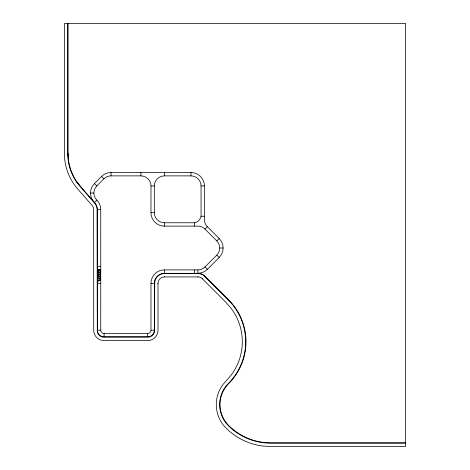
<?xml version="1.0" encoding="UTF-8"?>
<svg xmlns="http://www.w3.org/2000/svg" width="470" height="470" viewBox="0 0 470 470"><rect width="100%" height="100%" fill="white"/><g stroke="black" fill="none" stroke-linecap="round" stroke-linejoin="round"><path stroke-width="0.7" d="M154.413 281.982L154.33 330.187A6.698 6.698 0 0 1 147.633 336.884L104.093 336.884A6.698 6.698 0 0 1 97.396 330.187L97.396 209.614A10.046 10.046 0 0 0 94.452 202.505L80.646 186.766A50.795 50.795 0 0 1 68.044 153.273L68.044 23.5M93.295 201.189A13.395 13.395 0 0 1 94.452 183.559L101.555 176.456A13.395 13.395 0 0 1 111.026 172.531L191.008 172.531A13.395 13.395 0 0 1 204.403 185.926L204.403 219.59A10.046 10.046 0 0 0 207.346 226.693L219.184 238.537A13.395 13.395 0 0 1 219.184 257.484L207.346 269.328A13.395 13.395 0 0 1 197.87 273.246L197.87 269.897A10.046 10.046 0 0 0 204.979 266.954L216.817 255.116A10.046 10.046 0 0 0 216.817 240.904L204.979 229.066A10.046 10.046 0 0 0 197.87 226.123L164.377 226.123A13.395 13.395 0 0 1 150.982 212.722L150.982 185.926A10.046 10.046 0 0 0 140.935 175.88L111.026 175.88A10.046 10.046 0 0 0 103.923 178.823L96.82 185.926A10.046 10.046 0 0 0 96.82 200.138A13.395 13.395 0 0 1 100.745 209.614L100.745 330.187A3.349 3.349 0 0 0 104.093 333.536L147.633 333.536A3.349 3.349 0 0 0 150.982 330.187L150.982 283.298A13.395 13.395 0 0 1 164.377 269.897L197.87 269.897M94.452 202.505L96.82 200.138M204.979 229.066L207.346 226.693M216.817 240.904L219.184 238.537M202.382 278.804L225.97 302.392L230.841 307.944A55.519 55.519 0 0 1 230.841 375.536L223.18 384.272A33.294 33.294 0 0 0 226.052 428.088A62.898 62.898 0 0 0 262.319 445.971L270.409 446.5L405.639 446.5L405.639 23.5L64.361 23.5L64.361 153.285A54.467 54.467 0 0 0 77.873 189.193L92.39 205.743A6.357 6.357 0 0 1 93.648 208.78L93.706 330.428L94.029 332.883A10.416 10.416 0 0 0 101.397 340.245L103.852 340.568L147.874 340.568L150.329 340.245A10.416 10.416 0 0 0 157.691 332.883L158.014 330.428L158.014 283.31A6.369 6.369 0 0 1 164.388 276.93L197.864 276.936A6.38 6.38 0 0 1 202.382 278.804L202.611 278.557M163.067 273.329L199.186 273.329M164.377 175.88L191.008 175.88A10.046 10.046 0 0 1 201.054 185.926L201.054 216.241A8.061 8.061 0 0 1 194.521 222.768L164.377 222.768A10.046 10.046 0 0 1 154.33 212.722L154.33 185.926A10.046 10.046 0 0 1 164.377 175.88L164.377 172.531M150.982 185.926L154.33 185.926M201.054 185.926L204.403 185.926M90.528 193.035L93.877 193.035M97.396 209.614L100.745 209.614M150.982 212.722L154.33 212.722M201.054 216.241L204.403 216.241M219.76 248.007L223.109 248.007M97.396 266.549L100.745 266.549M97.396 269.48L100.745 269.48M97.396 269.692L100.745 269.692M97.396 269.897L100.745 269.897M97.478 271.237L98.148 271.237L98.148 271.619L97.478 271.619M97.478 273.164L98.148 273.164L98.148 273.54L97.478 273.54M97.478 275.091L98.148 275.091L98.148 275.467L98.066 275.173M97.478 277.018L98.148 277.018L98.148 277.394L97.478 277.394M97.478 278.945L98.148 278.945L98.148 279.321L97.478 279.321M97.478 280.866L98.148 280.866L98.148 281.248L98.066 280.954M97.396 283.298L100.745 283.298M150.982 283.298L154.33 283.298A10.046 10.046 0 0 1 164.377 273.246L164.377 269.897M157.679 283.298L158.014 283.298M97.396 330.187L100.745 330.187M150.982 330.187L154.33 330.187M405.639 442.816L270.526 442.816A59.208 59.208 0 0 1 228.661 425.473A29.604 29.604 0 0 1 228.661 383.608A59.208 59.208 0 0 0 228.661 299.878L203.992 275.32M405.639 443.151L270.514 443.151A59.537 59.537 0 0 1 228.426 425.708M216.817 255.116L219.184 257.484M204.979 266.954L207.346 269.328M228.414 300.107L203.792 275.584A9.717 9.717 0 0 0 199.139 273.663L163.113 273.663A9.717 9.717 0 0 0 154.742 282.029L154.43 332.008A7.038 7.038 0 0 1 149.454 336.984L102.272 336.984A7.038 7.038 0 0 1 97.296 332.008L97.061 209.62A9.723 9.723 0 0 0 95.052 203.698L76.639 182.143A51.124 51.124 0 0 1 68.079 159.395L67.709 153.185L67.709 23.5M101.555 176.456L103.923 178.823M94.452 183.559L96.82 185.926M76.915 181.955L80.717 186.843M68.044 153.173L68.414 159.354M197.87 276.601L197.87 276.936M194.521 222.768L194.521 226.123M194.521 269.897L194.521 273.246M191.008 172.531L191.008 175.88M164.377 222.768L164.377 226.123M164.377 276.601L164.377 276.936M147.633 333.536L147.633 336.884M140.935 172.531L140.935 175.88M111.026 172.531L111.026 175.88M104.093 333.536L104.093 336.884M100.656 269.986L100.656 270.362L99.987 270.362L99.987 269.986M100.533 269.48L100.533 269.897M100.322 269.48L100.322 269.897M100.116 269.48L100.116 269.897M99.904 269.48L99.904 269.897M99.693 269.48L99.693 269.897M99.487 269.48L99.487 269.897M99.276 269.48L99.276 269.897M99.07 269.48L99.07 269.897M98.9 272.829L98.982 273.123L98.982 272.747L98.312 272.747L98.312 273.123L98.4 272.829M98.9 278.61L98.982 278.898L98.982 278.522L98.312 278.522L98.312 278.898L98.4 278.61M98.859 269.48L98.859 269.897M98.647 269.48L98.647 269.897M98.442 269.48L98.442 269.897M98.23 269.48L98.23 269.897M98.019 269.48L98.019 269.897M97.813 269.48L97.813 269.897M97.601 269.48L97.601 269.897M197.87 273.246A10.046 10.046 0 0 1 204.979 276.19M228.42 300.101A58.885 58.885 0 0 1 228.408 383.391A29.933 29.933 0 0 0 228.426 425.708M99.822 270.403L99.152 270.403L99.152 270.779L99.822 270.779L99.822 270.403M98.982 270.82L98.312 270.82L98.312 271.196L98.982 271.196L98.982 270.82M100.656 271.907L99.987 271.907L99.987 272.289L100.656 272.289L100.656 271.907M99.822 272.33L99.152 272.33L99.152 272.706L99.822 272.706L99.822 272.33M100.656 273.834L99.987 273.834L99.987 274.21L100.656 274.21L100.656 273.834M99.822 274.251L99.152 274.251L99.152 274.633L99.822 274.633L99.822 274.251M98.982 274.674L98.312 274.674L98.312 275.05L98.982 275.05L98.982 274.674M100.656 275.761L99.987 275.761L99.987 276.137L100.656 276.137L100.656 275.761M99.822 276.178L99.152 276.178L99.152 276.554L99.822 276.554L99.822 276.178M98.982 276.601L98.312 276.601L98.312 276.977L98.982 276.977L98.982 276.601M100.656 277.688L99.987 277.688L99.987 278.064L100.656 278.064L100.656 277.688M99.822 278.105L99.152 278.105L99.152 278.481L99.822 278.481L99.822 278.105M100.656 279.615L99.987 279.615L99.987 279.991L100.656 279.991L100.656 279.615M99.822 280.032L99.152 280.032L99.152 280.408L99.822 280.408L99.822 280.032M98.982 280.449L98.312 280.449L98.312 280.825L98.982 280.825L98.982 280.449"/></g></svg>
